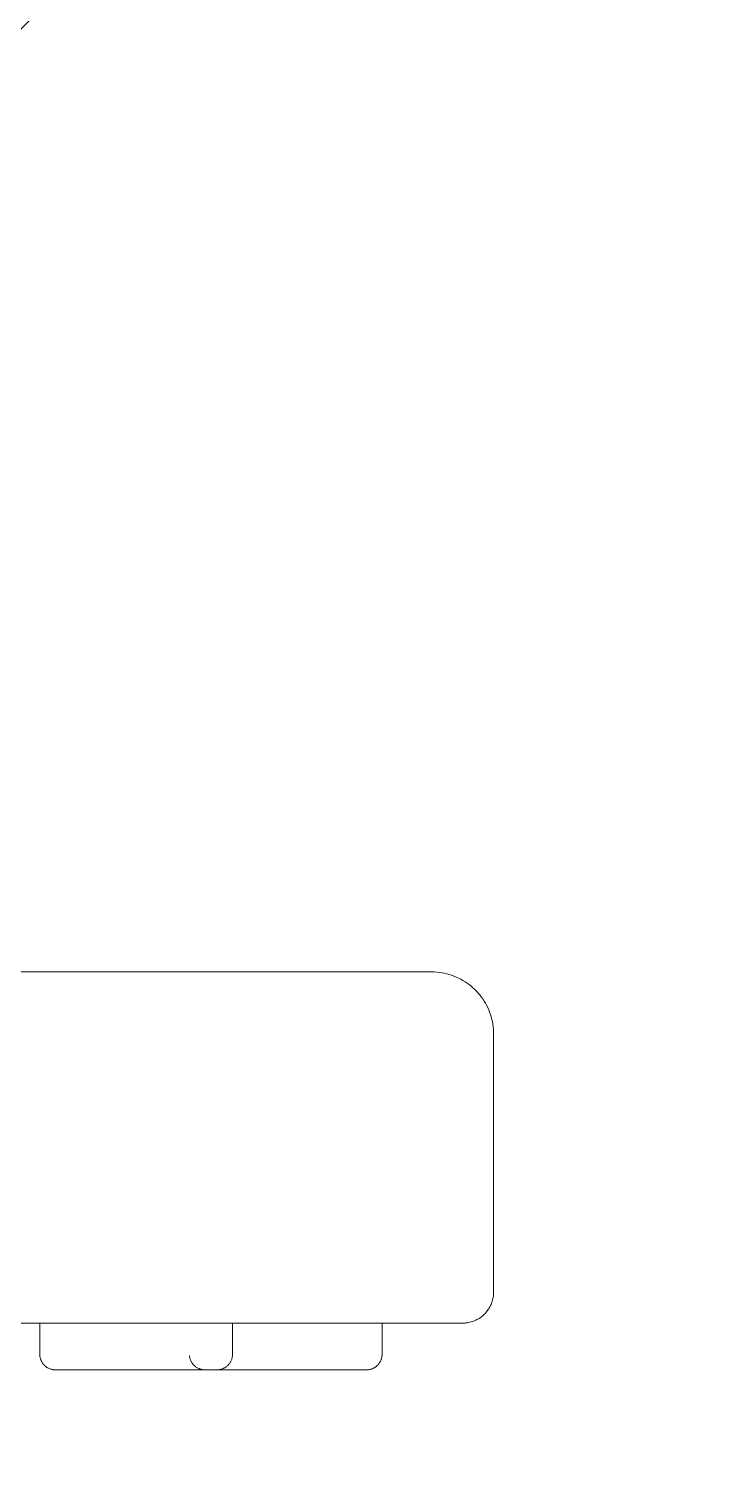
# Model space of a CAD drawing. Header units: metres. Extents: x 13415 to 21618, y 7657 to 10396.
# Drawn here: x 20268.31 to 20272.69, y 8014.33 to 8023.57 of the extents above; entities that cross this region are included whole.
import ezdxf

# ---------------------------------------------------------------- set-up
doc = ezdxf.new("R2010")
doc.units = ezdxf.units.M
doc.header["$LTSCALE"] = 0.2
doc.layers.add('02', color=2, linetype='Continuous')
doc.layers.add('A-GENM', color=2, linetype='Continuous', lineweight=9)

# ---------------------------------------------------------------- blocks, each defined once
blk = doc.blocks.new('chuv')
at = {"layer": 'A-GENM'}
for p, q in [((19959.627, 7554.4526), (19959.627, 7552.7926)), ((19960.3444, 7552.5926), (19960.3444, 7552.3926)), ((19960.3444, 7552.5926), (19961.4667, 7552.5926)), ((19961.3068, 7552.5926), (19961.3068, 7552.3926)), ((19961.3371, 7552.5926), (19962.5164, 7552.5926)), ((19962.5164, 7552.5926), (19962.2, 7552.5926)), ((19962.2, 7552.5926), (19962.5164, 7552.5926)), ((19962.5468, 7552.3926), (19962.5468, 7552.5926)), ((19962.5468, 7552.3926), (19962.5468, 7552.5926))]:
    blk.add_line(p, q, dxfattribs=at)
at = {"layer": 'A-GENM', "flags": 128}
for points in [[(19959.627, 7554.4526), (19959.6273, 7554.4686), (19959.6282, 7554.4845), (19959.6298, 7554.5005), (19959.6321, 7554.5163), (19959.6349, 7554.532), (19959.6384, 7554.5476), (19959.6425, 7554.5631), (19959.6473, 7554.5784), (19959.6526, 7554.5935), (19959.6585, 7554.6083), (19959.6651, 7554.6229), (19959.6722, 7554.6373), (19959.6798, 7554.6513), (19959.6881, 7554.665), (19959.6968, 7554.6784), (19959.7061, 7554.6914), (19959.7159, 7554.7041), (19959.7262, 7554.7163), (19959.737, 7554.7281), (19959.7483, 7554.7395), (19959.76, 7554.7504), (19959.7721, 7554.7609), (19959.7846, 7554.7708), (19959.7975, 7554.7802), (19959.8108, 7554.7892), (19959.8245, 7554.7975), (19959.8384, 7554.8054), (19959.8527, 7554.8126), (19959.8672, 7554.8193), (19959.882, 7554.8254), (19959.897, 7554.8309), (19959.9123, 7554.8358), (19959.9277, 7554.8401), (19959.9433, 7554.8437), (19959.959, 7554.8467), (19959.9748, 7554.8492), (19959.9907, 7554.8509), (19960.0066, 7554.8521), (19960.0226, 7554.8525), (19960.027, 7554.8526)], [(19962.8614, 7554.8526), (19962.4586, 7554.8526), (19962.0849, 7554.8526), (19961.7408, 7554.8526), (19961.4269, 7554.8526), (19961.1438, 7554.8526), (19960.8918, 7554.8526), (19960.6714, 7554.8526), (19960.4829, 7554.8526), (19960.3267, 7554.8526), (19960.2029, 7554.8526), (19960.1118, 7554.8526), (19960.0535, 7554.8526), (19960.0282, 7554.8526), (19960.027, 7554.8526)], [(19960.027, 7554.8526), (19960.0434, 7554.8526), (19960.0928, 7554.8526), (19960.1751, 7554.8526), (19960.2901, 7554.8526), (19960.4376, 7554.8526), (19960.6174, 7554.8526), (19960.8292, 7554.8526), (19961.0727, 7554.8526), (19961.3475, 7554.8526), (19961.6531, 7554.8526), (19961.9891, 7554.8526), (19962.3549, 7554.8526), (19962.7499, 7554.8526)], [(19959.827, 7552.5926), (19959.819, 7552.5927), (19959.811, 7552.5932), (19959.803, 7552.594), (19959.7951, 7552.5951), (19959.7872, 7552.5966), (19959.7794, 7552.5983), (19959.7717, 7552.6004), (19959.764, 7552.6027), (19959.7565, 7552.6054), (19959.7491, 7552.6084), (19959.7418, 7552.6116), (19959.7346, 7552.6152), (19959.7276, 7552.619), (19959.7207, 7552.6231), (19959.714, 7552.6275), (19959.7075, 7552.6321), (19959.7012, 7552.6371), (19959.6951, 7552.6422), (19959.6892, 7552.6476), (19959.6835, 7552.6532), (19959.678, 7552.6591), (19959.6728, 7552.6651), (19959.6678, 7552.6714), (19959.6631, 7552.6779), (19959.6587, 7552.6845), (19959.6545, 7552.6913), (19959.6506, 7552.6983), (19959.6469, 7552.7054), (19959.6436, 7552.7127), (19959.6405, 7552.7201), (19959.6378, 7552.7276), (19959.6354, 7552.7352), (19959.6332, 7552.7429), (19959.6314, 7552.7507), (19959.6299, 7552.7586), (19959.6287, 7552.7665), (19959.6278, 7552.7744), (19959.6272, 7552.7824), (19959.627, 7552.7904), (19959.627, 7552.7926)], [(19960.2874, 7552.5926), (19960.1296, 7552.5926), (19960.0046, 7552.5926), (19959.9126, 7552.5926), (19959.8538, 7552.5926), (19959.8282, 7552.5926), (19959.827, 7552.5926)], [(19959.827, 7552.5926), (19959.8436, 7552.5926), (19959.8935, 7552.5926), (19959.9765, 7552.5926), (19960.0926, 7552.5926), (19960.2416, 7552.5926), (19960.4231, 7552.5926), (19960.637, 7552.5926), (19960.8829, 7552.5926), (19961.1603, 7552.5926), (19961.4689, 7552.5926), (19961.8081, 7552.5926), (19962.1775, 7552.5926), (19962.5763, 7552.5926), (19963.004, 7552.5926)], [(19960.4444, 7552.2926), (19960.4404, 7552.2926), (19960.4364, 7552.2929), (19960.4325, 7552.2933), (19960.4285, 7552.2938), (19960.4246, 7552.2946), (19960.4207, 7552.2954), (19960.4168, 7552.2965), (19960.413, 7552.2976), (19960.4092, 7552.299), (19960.4055, 7552.3005), (19960.4018, 7552.3021), (19960.3983, 7552.3039), (19960.3947, 7552.3058), (19960.3913, 7552.3078), (19960.388, 7552.31), (19960.3847, 7552.3124), (19960.3816, 7552.3148), (19960.3785, 7552.3174), (19960.3755, 7552.3201), (19960.3727, 7552.3229), (19960.37, 7552.3258), (19960.3674, 7552.3289), (19960.3649, 7552.332), (19960.3625, 7552.3352), (19960.3603, 7552.3385), (19960.3582, 7552.3419), (19960.3562, 7552.3454), (19960.3544, 7552.349), (19960.3528, 7552.3526), (19960.3512, 7552.3563), (19960.3499, 7552.3601), (19960.3486, 7552.3639), (19960.3476, 7552.3678), (19960.3466, 7552.3716), (19960.3459, 7552.3756), (19960.3453, 7552.3795), (19960.3448, 7552.3835), (19960.3446, 7552.3875), (19960.3444, 7552.3915), (19960.3444, 7552.3926)], [(19961.4068, 7552.2926), (19961.4028, 7552.2926), (19961.3988, 7552.2929), (19961.3948, 7552.2933), (19961.3909, 7552.2938), (19961.3869, 7552.2946), (19961.383, 7552.2954), (19961.3791, 7552.2965), (19961.3753, 7552.2976), (19961.3716, 7552.299), (19961.3678, 7552.3005), (19961.3642, 7552.3021), (19961.3606, 7552.3039), (19961.3571, 7552.3058), (19961.3537, 7552.3078), (19961.3503, 7552.31), (19961.3471, 7552.3124), (19961.3439, 7552.3148), (19961.3408, 7552.3174), (19961.3379, 7552.3201), (19961.335, 7552.3229), (19961.3323, 7552.3258), (19961.3297, 7552.3289), (19961.3272, 7552.332), (19961.3249, 7552.3352), (19961.3226, 7552.3385), (19961.3205, 7552.3419), (19961.3186, 7552.3454), (19961.3168, 7552.349), (19961.3151, 7552.3526), (19961.3136, 7552.3563), (19961.3122, 7552.3601), (19961.311, 7552.3639), (19961.3099, 7552.3678), (19961.309, 7552.3716), (19961.3082, 7552.3756), (19961.3076, 7552.3795), (19961.3072, 7552.3835), (19961.3069, 7552.3875), (19961.3068, 7552.3915), (19961.3068, 7552.3926)], [(19961.4068, 7552.2926), (19961.4028, 7552.2926), (19961.3988, 7552.2929), (19961.3948, 7552.2933), (19961.3909, 7552.2938), (19961.3869, 7552.2946), (19961.383, 7552.2954), (19961.3791, 7552.2965), (19961.3753, 7552.2976), (19961.3716, 7552.299), (19961.3678, 7552.3005), (19961.3642, 7552.3021), (19961.3606, 7552.3039), (19961.3571, 7552.3058), (19961.3537, 7552.3078), (19961.3503, 7552.31), (19961.3471, 7552.3124), (19961.3439, 7552.3148), (19961.3408, 7552.3174), (19961.3379, 7552.3201), (19961.335, 7552.3229), (19961.3323, 7552.3258), (19961.3297, 7552.3289), (19961.3272, 7552.332), (19961.3249, 7552.3352), (19961.3226, 7552.3385), (19961.3205, 7552.3419), (19961.3186, 7552.3454), (19961.3168, 7552.349), (19961.3151, 7552.3526), (19961.3136, 7552.3563), (19961.3122, 7552.3601), (19961.311, 7552.3639), (19961.3099, 7552.3678), (19961.309, 7552.3716), (19961.3082, 7552.3756), (19961.3076, 7552.3795), (19961.3072, 7552.3835)], [(19961.5841, 7552.3846), (19961.5837, 7552.3806), (19961.5832, 7552.3766), (19961.5824, 7552.3727), (19961.5816, 7552.3688), (19961.5805, 7552.3649), (19961.5794, 7552.3611), (19961.578, 7552.3573), (19961.5765, 7552.3536), (19961.5749, 7552.35), (19961.5731, 7552.3464), (19961.5712, 7552.3429), (19961.5692, 7552.3394), (19961.567, 7552.3361), (19961.5646, 7552.3328), (19961.5622, 7552.3297), (19961.5596, 7552.3266), (19961.5569, 7552.3237), (19961.5541, 7552.3208), (19961.5512, 7552.3181), (19961.5481, 7552.3155), (19961.545, 7552.313), (19961.5418, 7552.3106), (19961.5385, 7552.3084), (19961.5351, 7552.3063), (19961.5316, 7552.3044), (19961.528, 7552.3026), (19961.5244, 7552.3009), (19961.5207, 7552.2994), (19961.5169, 7552.298), (19961.5131, 7552.2968), (19961.5093, 7552.2957), (19961.5054, 7552.2948), (19961.5014, 7552.294), (19961.4975, 7552.2934), (19961.4935, 7552.293), (19961.4895, 7552.2927), (19961.4855, 7552.2926), (19961.4844, 7552.2926)], [(19962.5468, 7552.3926), (19962.5467, 7552.3886), (19962.5465, 7552.3846), (19962.5461, 7552.3806), (19962.5455, 7552.3766), (19962.5448, 7552.3727), (19962.5439, 7552.3688), (19962.5429, 7552.3649), (19962.5417, 7552.3611), (19962.5404, 7552.3573), (19962.5389, 7552.3536), (19962.5373, 7552.35), (19962.5355, 7552.3464), (19962.5336, 7552.3429), (19962.5315, 7552.3394), (19962.5293, 7552.3361), (19962.527, 7552.3328), (19962.5245, 7552.3297), (19962.522, 7552.3266), (19962.5193, 7552.3237), (19962.5165, 7552.3208), (19962.5135, 7552.3181), (19962.5105, 7552.3155), (19962.5074, 7552.313), (19962.5041, 7552.3106), (19962.5008, 7552.3084), (19962.4974, 7552.3063), (19962.4939, 7552.3044), (19962.4904, 7552.3026), (19962.4867, 7552.3009), (19962.483, 7552.2994), (19962.4793, 7552.298), (19962.4755, 7552.2968), (19962.4716, 7552.2957), (19962.4677, 7552.2948), (19962.4638, 7552.294), (19962.4598, 7552.2934), (19962.4559, 7552.293), (19962.4519, 7552.2927), (19962.4479, 7552.2926), (19962.4468, 7552.2926)], [(19962.5468, 7552.3926), (19962.5467, 7552.3886), (19962.5465, 7552.3846), (19962.5461, 7552.3806), (19962.5455, 7552.3766), (19962.5448, 7552.3727), (19962.5439, 7552.3688), (19962.5429, 7552.3649), (19962.5417, 7552.3611), (19962.5404, 7552.3573), (19962.5389, 7552.3536), (19962.5373, 7552.35), (19962.5355, 7552.3464), (19962.5336, 7552.3429), (19962.5315, 7552.3394), (19962.5293, 7552.3361), (19962.527, 7552.3328), (19962.5245, 7552.3297), (19962.522, 7552.3266), (19962.5193, 7552.3237), (19962.5165, 7552.3208), (19962.5135, 7552.3181), (19962.5105, 7552.3155), (19962.5074, 7552.313), (19962.5041, 7552.3106), (19962.5008, 7552.3084), (19962.4974, 7552.3063), (19962.4939, 7552.3044), (19962.4904, 7552.3026), (19962.4867, 7552.3009), (19962.483, 7552.2994), (19962.4793, 7552.298), (19962.4755, 7552.2968), (19962.4716, 7552.2957), (19962.4677, 7552.2948), (19962.4638, 7552.294), (19962.4598, 7552.2934), (19962.4559, 7552.293), (19962.4519, 7552.2927), (19962.4479, 7552.2926), (19962.4468, 7552.2926)], [(19960.4444, 7552.2926), (19960.4448, 7552.2926), (19960.4461, 7552.2926), (19960.4482, 7552.2926), (19960.4511, 7552.2926), (19960.4548, 7552.2926), (19960.4593, 7552.2926), (19960.4647, 7552.2926), (19960.4708, 7552.2926), (19960.4778, 7552.2926), (19960.4855, 7552.2926), (19960.494, 7552.2926), (19960.5032, 7552.2926), (19960.5132, 7552.2926), (19960.5239, 7552.2926), (19960.5353, 7552.2926), (19960.5473, 7552.2926), (19960.5601, 7552.2926), (19960.5735, 7552.2926), (19960.5875, 7552.2926), (19960.6021, 7552.2926), (19960.6174, 7552.2926), (19960.6331, 7552.2926), (19960.6494, 7552.2926), (19960.6662, 7552.2926), (19960.6835, 7552.2926), (19960.7012, 7552.2926), (19960.7193, 7552.2926), (19960.7379, 7552.2926), (19960.7568, 7552.2926), (19960.776, 7552.2926), (19960.7955, 7552.2926), (19960.8153, 7552.2926), (19960.8354, 7552.2926), (19960.8556, 7552.2926), (19960.876, 7552.2926), (19960.8966, 7552.2926), (19960.9173, 7552.2926), (19960.938, 7552.2926), (19960.9588, 7552.2926), (19960.9796, 7552.2926), (19961.0004, 7552.2926), (19961.0211, 7552.2926), (19961.0417, 7552.2926), (19961.0622, 7552.2926), (19961.0826, 7552.2926), (19961.1027, 7552.2926), (19961.1227, 7552.2926), (19961.1424, 7552.2926), (19961.1617, 7552.2926), (19961.1808, 7552.2926), (19961.1996, 7552.2926), (19961.2179, 7552.2926), (19961.2359, 7552.2926), (19961.2534, 7552.2926), (19961.2705, 7552.2926), (19961.287, 7552.2926), (19961.3031, 7552.2926), (19961.3186, 7552.2926), (19961.3335, 7552.2926), (19961.3479, 7552.2926), (19961.3616, 7552.2926), (19961.3747, 7552.2926), (19961.3872, 7552.2926), (19961.3989, 7552.2926), (19961.41, 7552.2926), (19961.4204, 7552.2926), (19961.43, 7552.2926), (19961.4389, 7552.2926), (19961.447, 7552.2926), (19961.4544, 7552.2926), (19961.461, 7552.2926), (19961.4667, 7552.2926), (19961.4717, 7552.2926), (19961.4759, 7552.2926), (19961.4792, 7552.2926), (19961.4818, 7552.2926), (19961.4834, 7552.2926), (19961.4843, 7552.2926)], [(19961.4844, 7552.2926), (19961.484, 7552.2926), (19961.4828, 7552.2926), (19961.4807, 7552.2926), (19961.4778, 7552.2926), (19961.4741, 7552.2926), (19961.4695, 7552.2926), (19961.4642, 7552.2926), (19961.458, 7552.2926), (19961.4511, 7552.2926), (19961.4434, 7552.2926), (19961.4349, 7552.2926), (19961.4257, 7552.2926), (19961.4157, 7552.2926), (19961.405, 7552.2926), (19961.3936, 7552.2926), (19961.3815, 7552.2926), (19961.3688, 7552.2926), (19961.3554, 7552.2926), (19961.3413, 7552.2926), (19961.3267, 7552.2926), (19961.3115, 7552.2926), (19961.2958, 7552.2926), (19961.2795, 7552.2926), (19961.2627, 7552.2926), (19961.2454, 7552.2926), (19961.2277, 7552.2926), (19961.2095, 7552.2926), (19961.191, 7552.2926), (19961.1721, 7552.2926), (19961.1529, 7552.2926), (19961.1333, 7552.2926), (19961.1135, 7552.2926), (19961.0935, 7552.2926), (19961.0732, 7552.2926), (19961.0528, 7552.2926), (19961.0323, 7552.2926), (19961.0116, 7552.2926), (19960.9908, 7552.2926), (19960.97, 7552.2926), (19960.9492, 7552.2926), (19960.9285, 7552.2926), (19960.9078, 7552.2926), (19960.8871, 7552.2926), (19960.8666, 7552.2926), (19960.8463, 7552.2926), (19960.8261, 7552.2926), (19960.8062, 7552.2926), (19960.7865, 7552.2926), (19960.7671, 7552.2926), (19960.748, 7552.2926), (19960.7293, 7552.2926), (19960.7109, 7552.2926), (19960.693, 7552.2926), (19960.6755, 7552.2926), (19960.6584, 7552.2926), (19960.6418, 7552.2926), (19960.6258, 7552.2926), (19960.6103, 7552.2926), (19960.5953, 7552.2926), (19960.581, 7552.2926), (19960.5672, 7552.2926), (19960.5541, 7552.2926), (19960.5417, 7552.2926), (19960.5299, 7552.2926), (19960.5189, 7552.2926), (19960.5085, 7552.2926), (19960.4989, 7552.2926), (19960.49, 7552.2926), (19960.4818, 7552.2926), (19960.4745, 7552.2926), (19960.4679, 7552.2926), (19960.4621, 7552.2926), (19960.4571, 7552.2926), (19960.453, 7552.2926), (19960.4496, 7552.2926), (19960.4471, 7552.2926), (19960.4454, 7552.2926), (19960.4446, 7552.2926)], [(19961.4068, 7552.2926), (19961.4072, 7552.2926), (19961.4084, 7552.2926), (19961.4105, 7552.2926), (19961.4134, 7552.2926), (19961.4172, 7552.2926), (19961.4217, 7552.2926), (19961.427, 7552.2926), (19961.4322, 7552.2926)], [(19961.4068, 7552.2926), (19961.4072, 7552.2926), (19961.4084, 7552.2926), (19961.4105, 7552.2926), (19961.4134, 7552.2926), (19961.4172, 7552.2926), (19961.4217, 7552.2926), (19961.427, 7552.2926), (19961.4332, 7552.2926), (19961.4401, 7552.2926), (19961.4478, 7552.2926), (19961.4563, 7552.2926), (19961.4655, 7552.2926), (19961.4755, 7552.2926), (19961.4862, 7552.2926), (19961.4976, 7552.2926), (19961.5097, 7552.2926), (19961.5224, 7552.2926), (19961.5358, 7552.2926), (19961.5499, 7552.2926), (19961.5645, 7552.2926), (19961.5797, 7552.2926), (19961.5955, 7552.2926), (19961.6118, 7552.2926), (19961.6286, 7552.2926), (19961.6458, 7552.2926), (19961.6636, 7552.2926), (19961.6817, 7552.2926), (19961.7002, 7552.2926), (19961.7191, 7552.2926), (19961.7384, 7552.2926), (19961.7579, 7552.2926), (19961.7777, 7552.2926), (19961.7977, 7552.2926), (19961.818, 7552.2926), (19961.8384, 7552.2926), (19961.859, 7552.2926), (19961.8796, 7552.2926), (19961.9004, 7552.2926), (19961.9212, 7552.2926), (19961.942, 7552.2926), (19961.9627, 7552.2926), (19961.9835, 7552.2926), (19962.0041, 7552.2926), (19962.0246, 7552.2926), (19962.0449, 7552.2926), (19962.0651, 7552.2926), (19962.085, 7552.2926), (19962.1047, 7552.2926), (19962.1241, 7552.2926), (19962.1432, 7552.2926), (19962.1619, 7552.2926), (19962.1803, 7552.2926), (19962.1982, 7552.2926), (19962.2157, 7552.2926), (19962.2328, 7552.2926), (19962.2494, 7552.2926), (19962.2654, 7552.2926), (19962.2809, 7552.2926), (19962.2959, 7552.2926), (19962.3102, 7552.2926), (19962.324, 7552.2926), (19962.3371, 7552.2926), (19962.3495, 7552.2926), (19962.3613, 7552.2926), (19962.3724, 7552.2926), (19962.3827, 7552.2926), (19962.3924, 7552.2926), (19962.4013, 7552.2926), (19962.4094, 7552.2926), (19962.4167, 7552.2926), (19962.4213, 7552.2926)], [(19962.4213, 7552.2926), (19962.4145, 7552.2926), (19962.4069, 7552.2926), (19962.3985, 7552.2926), (19962.3894, 7552.2926), (19962.3796, 7552.2926), (19962.369, 7552.2926), (19962.3577, 7552.2926), (19962.3457, 7552.2926), (19962.333, 7552.2926), (19962.3197, 7552.2926), (19962.3058, 7552.2926), (19962.2912, 7552.2926), (19962.2761, 7552.2926), (19962.2604, 7552.2926), (19962.2442, 7552.2926), (19962.2275, 7552.2926), (19962.2103, 7552.2926), (19962.1926, 7552.2926), (19962.1746, 7552.2926), (19962.1561, 7552.2926), (19962.1372, 7552.2926), (19962.118, 7552.2926), (19962.0985, 7552.2926), (19962.0788, 7552.2926), (19962.0588, 7552.2926), (19962.0386, 7552.2926), (19962.0182, 7552.2926), (19961.9976, 7552.2926), (19961.977, 7552.2926), (19961.9562, 7552.2926), (19961.9354, 7552.2926), (19961.9146, 7552.2926), (19961.8939, 7552.2926), (19961.8731, 7552.2926), (19961.8525, 7552.2926), (19961.832, 7552.2926), (19961.8116, 7552.2926), (19961.7914, 7552.2926), (19961.7714, 7552.2926), (19961.7517, 7552.2926), (19961.7323, 7552.2926), (19961.7132, 7552.2926), (19961.6944, 7552.2926), (19961.676, 7552.2926), (19961.6579, 7552.2926), (19961.6404, 7552.2926), (19961.6232, 7552.2926), (19961.6066, 7552.2926), (19961.5905, 7552.2926), (19961.5749, 7552.2926), (19961.5598, 7552.2926), (19961.5454, 7552.2926), (19961.5316, 7552.2926), (19961.5184, 7552.2926), (19961.5058, 7552.2926), (19961.494, 7552.2926), (19961.4828, 7552.2926), (19961.4723, 7552.2926), (19961.4626, 7552.2926), (19961.4536, 7552.2926), (19961.4453, 7552.2926), (19961.4379, 7552.2926), (19961.4312, 7552.2926), (19961.4253, 7552.2926), (19961.4202, 7552.2926), (19961.4159, 7552.2926), (19961.4124, 7552.2926), (19961.4098, 7552.2926), (19961.408, 7552.2926), (19961.407, 7552.2926)], [(19961.4322, 7552.2926), (19961.4262, 7552.2926), (19961.421, 7552.2926), (19961.4166, 7552.2926), (19961.413, 7552.2926), (19961.4102, 7552.2926), (19961.4082, 7552.2926), (19961.4071, 7552.2926)], [(19961.4322, 7552.2926), (19961.4391, 7552.2926), (19961.4467, 7552.2926), (19961.455, 7552.2926), (19961.4642, 7552.2926), (19961.474, 7552.2926), (19961.4846, 7552.2926), (19961.4959, 7552.2926), (19961.5079, 7552.2926), (19961.5205, 7552.2926), (19961.5338, 7552.2926), (19961.5478, 7552.2926), (19961.5623, 7552.2926), (19961.5774, 7552.2926), (19961.5931, 7552.2926), (19961.6093, 7552.2926), (19961.6261, 7552.2926), (19961.6433, 7552.2926), (19961.6609, 7552.2926), (19961.679, 7552.2926), (19961.6975, 7552.2926), (19961.7163, 7552.2926), (19961.7355, 7552.2926), (19961.755, 7552.2926), (19961.7748, 7552.2926), (19961.7948, 7552.2926), (19961.815, 7552.2926), (19961.8354, 7552.2926), (19961.856, 7552.2926), (19961.8766, 7552.2926), (19961.8973, 7552.2926), (19961.9181, 7552.2926), (19961.9389, 7552.2926), (19961.9597, 7552.2926), (19961.9804, 7552.2926), (19962.0011, 7552.2926), (19962.0216, 7552.2926), (19962.042, 7552.2926), (19962.0622, 7552.2926), (19962.0821, 7552.2926), (19962.1018, 7552.2926), (19962.1213, 7552.2926), (19962.1404, 7552.2926), (19962.1592, 7552.2926), (19962.1776, 7552.2926), (19962.1956, 7552.2926), (19962.2132, 7552.2926), (19962.2303, 7552.2926), (19962.247, 7552.2926), (19962.2631, 7552.2926), (19962.2787, 7552.2926), (19962.2937, 7552.2926), (19962.3082, 7552.2926), (19962.322, 7552.2926), (19962.3352, 7552.2926), (19962.3477, 7552.2926), (19962.3596, 7552.2926), (19962.3708, 7552.2926), (19962.3813, 7552.2926), (19962.391, 7552.2926), (19962.4, 7552.2926), (19962.4082, 7552.2926), (19962.4157, 7552.2926), (19962.4224, 7552.2926), (19962.4283, 7552.2926), (19962.4334, 7552.2926), (19962.4377, 7552.2926), (19962.4411, 7552.2926), (19962.4438, 7552.2926), (19962.4456, 7552.2926), (19962.4466, 7552.2926)], [(19962.4468, 7552.2926), (19962.4464, 7552.2926), (19962.4451, 7552.2926), (19962.443, 7552.2926), (19962.4401, 7552.2926), (19962.4364, 7552.2926), (19962.4319, 7552.2926), (19962.4265, 7552.2926), (19962.4204, 7552.2926), (19962.4135, 7552.2926), (19962.4057, 7552.2926), (19962.3973, 7552.2926), (19962.388, 7552.2926), (19962.3781, 7552.2926), (19962.3674, 7552.2926), (19962.356, 7552.2926), (19962.3439, 7552.2926), (19962.3311, 7552.2926), (19962.3177, 7552.2926), (19962.3037, 7552.2926), (19962.2891, 7552.2926), (19962.2739, 7552.2926), (19962.2581, 7552.2926), (19962.2418, 7552.2926), (19962.225, 7552.2926), (19962.2077, 7552.2926), (19962.19, 7552.2926), (19962.1719, 7552.2926), (19962.1533, 7552.2926), (19962.1344, 7552.2926), (19962.1152, 7552.2926), (19962.0957, 7552.2926), (19962.0759, 7552.2926), (19962.0558, 7552.2926), (19962.0356, 7552.2926), (19962.0152, 7552.2926), (19961.9946, 7552.2926), (19961.9739, 7552.2926), (19961.9532, 7552.2926), (19961.9324, 7552.2926), (19961.9116, 7552.2926), (19961.8908, 7552.2926), (19961.8701, 7552.2926), (19961.8495, 7552.2926), (19961.829, 7552.2926), (19961.8086, 7552.2926), (19961.7885, 7552.2926), (19961.7685, 7552.2926), (19961.7489, 7552.2926), (19961.7295, 7552.2926), (19961.7104, 7552.2926), (19961.6917, 7552.2926), (19961.6733, 7552.2926), (19961.6553, 7552.2926), (19961.6378, 7552.2926), (19961.6208, 7552.2926), (19961.6042, 7552.2926), (19961.5881, 7552.2926), (19961.5726, 7552.2926), (19961.5577, 7552.2926), (19961.5433, 7552.2926), (19961.5296, 7552.2926), (19961.5165, 7552.2926), (19961.504, 7552.2926), (19961.4923, 7552.2926), (19961.4812, 7552.2926), (19961.4708, 7552.2926), (19961.4612, 7552.2926), (19961.4523, 7552.2926), (19961.4442, 7552.2926), (19961.4368, 7552.2926), (19961.4322, 7552.2926)], [(19962.4468, 7552.2926), (19962.4464, 7552.2926), (19962.4451, 7552.2926), (19962.443, 7552.2926), (19962.4401, 7552.2926), (19962.4364, 7552.2926), (19962.4319, 7552.2926), (19962.4265, 7552.2926), (19962.4213, 7552.2926)], [(19962.4213, 7552.2926), (19962.4274, 7552.2926), (19962.4326, 7552.2926), (19962.437, 7552.2926), (19962.4406, 7552.2926), (19962.4434, 7552.2926), (19962.4454, 7552.2926), (19962.4465, 7552.2926)]]:
    blk.add_lwpolyline(points, dxfattribs=at)

msp = doc.modelspace()

# ---------------------------------------------------------------- hatches: boundary and pattern name
at = {"layer": '02'}
h = msp.add_hatch(dxfattribs=at)
h.set_pattern_fill('ANSI35', color=1, scale=3.5)
h.set_pattern_definition([(45, (-4883.862, 1667.13), (-15.715448, 15.715448), []), (45, (-4868.147, 1667.13), (-15.715448, 15.715448), [27.78125, -5.55625, 0, -5.55625])])
h.paths.add_polyline_path([(20134.3479, 8060.2069), (20080.3479, 8060.2069), (20080.3479, 8006.2069), (20134.3479, 8006.2069)])
h.paths.add_polyline_path([(20289.3479, 8060.2069), (20235.3479, 8060.2069), (20235.3479, 8006.2069), (20289.3479, 8006.2069)])

# ---------------------------------------------------------------- block references
at = {"layer": '02', "linetype": 'ByBlock', "xscale": -1}
msp.add_blockref('chuv', (40230.9249, 462.6544), dxfattribs=at)

doc.saveas('drawing.dxf')
